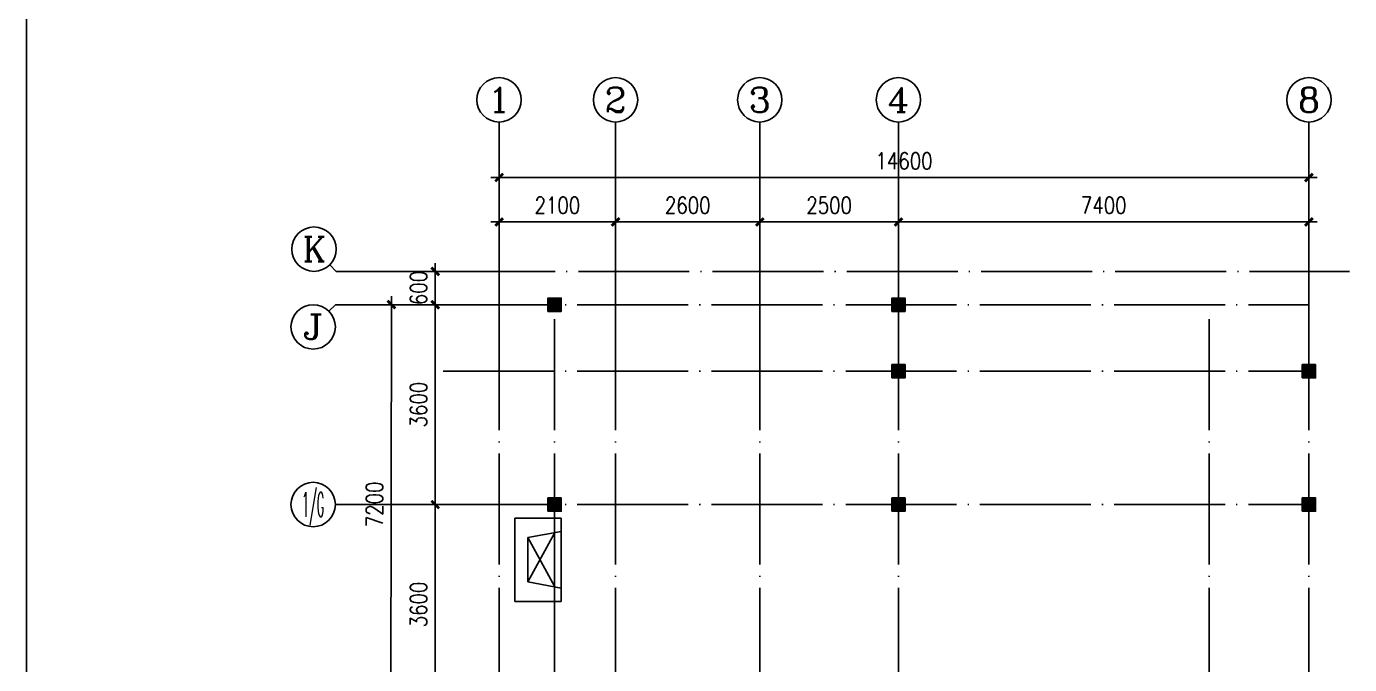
# Model space of a CAD drawing. Extents: x 68494 to 246694, y -171764 to -76879.
# Drawn here: x 68494 to 92347, y -120533 to -109041 of the extents above; entities that cross this region are included whole.
import ezdxf
from ezdxf.enums import TextEntityAlignment as Align

# ---------------------------------------------------------------- set-up
doc = ezdxf.new("R2010")
doc.units = 0
doc.header["$LTSCALE"] = 1000
doc.header["$MEASUREMENT"] = 0
doc.linetypes.add('DOTE', pattern=[2.42, 2, -0.2, 0.02, -0.2])
doc.layers.get('0').update_dxf_attribs({"linetype": 'CONTINUOUS'})
for name, color, linetype in [('AXIS', 3, 'CONTINUOUS'), ('AXIS_TEXT', 7, 'CONTINUOUS'), ('COLUMN', 7, 'CONTINUOUS'), ('DOTE', 1, 'DOTE'), ('SHEET', 1, 'CONTINUOUS'), ('STAIR', 2, 'CONTINUOUS'), ('WALL', 4, 'CONTINUOUS')]:
    doc.layers.add(name, color=color, linetype=linetype)
doc.styles.add('COMPLEX', font='COMPLEX')
doc.styles.add('DIM_FONT', font='SIMPLEX', dxfattribs={"width": 0.8})
doc.dimstyles.new('AXIS', dxfattribs={"dimtxt": 300, "dimasz": 1, "dimexe": 250, "dimexo": 300, "dimgap": 150, "dimtad": 1, "dimdec": 0, "dimzin": 0, "dimdsep": 46, "dimtxsty": 'DIM_FONT', "dimblk": '_DIMX', "dimblk1": 'DIMBK1', "dimblk2": 'DIMBK1', "dimcen": 1, "dimse1": 1, "dimse2": 1, "dimclrt": 7, "dimadec": 0, "dimazin": 0, "dimtfac": 1, "dimtdec": 0, "dimtix": 1, "dimtmove": 2, "dimatfit": 3, "dimldrblk": '_DIMX', "dimfxl": 1, "dimtvp": 1.5, "dimtolj": 1, "dimtzin": 0, "dimarcsym": 0})

# ---------------------------------------------------------------- blocks, each defined once
blk = doc.blocks.new('_DIMX')
blk.add_line((-150, 0), (150, 0))
at = {"const_width": 50}
blk.add_lwpolyline([(-70, -70), (70, 70)], dxfattribs=at)
blk = doc.blocks.new('*D300')
at = {"color": 0, "linetype": 'ByBlock', "transparency": 16777216}
blk.add_line((81714, -112562), (79116, -112562), dxfattribs=at)
at = {"color": 0, "linetype": 'ByBlock', "transparency": 16777216, "rotation": 180}
blk.add_blockref('_DIMX', (79115, -112562), dxfattribs=at)
at = {"color": 0, "linetype": 'ByBlock', "transparency": 16777216}
blk.add_blockref('_DIMX', (81715, -112562), dxfattribs=at)
at = {"color": 7, "linetype": 'ByBlock', "transparency": 16777216, "insert": (80415, -112262), "char_height": 300, "attachment_point": 5, "style": 'DIM_FONT'}
blk.add_mtext('\\A1;2600', dxfattribs=at)
blk = doc.blocks.new('DIMBK1')
at = {"color": 0}
blk.add_line((-1, 0), (1, 0), dxfattribs=at)
blk.add_circle((0, 0), 0.25, dxfattribs=at)
blk = doc.blocks.new('*D299')
at = {"color": 0, "linetype": 'ByBlock', "transparency": 16777216}
blk.add_line((84214, -112562), (81716, -112562), dxfattribs=at)
at = {"color": 0, "linetype": 'ByBlock', "transparency": 16777216, "rotation": 180}
blk.add_blockref('_DIMX', (81715, -112562), dxfattribs=at)
at = {"color": 0, "linetype": 'ByBlock', "transparency": 16777216}
blk.add_blockref('_DIMX', (84215, -112562), dxfattribs=at)
at = {"color": 7, "linetype": 'ByBlock', "transparency": 16777216, "insert": (82965, -112262), "char_height": 300, "attachment_point": 5, "style": 'DIM_FONT'}
blk.add_mtext('\\A1;2500', dxfattribs=at)
blk = doc.blocks.new('*D298')
at = {"color": 0, "linetype": 'ByBlock', "transparency": 16777216}
blk.add_line((91614, -112562), (84216, -112562), dxfattribs=at)
at = {"color": 0, "linetype": 'ByBlock', "transparency": 16777216, "rotation": 180}
blk.add_blockref('_DIMX', (84215, -112562), dxfattribs=at)
at = {"color": 0, "linetype": 'ByBlock', "transparency": 16777216}
blk.add_blockref('_DIMX', (91615, -112562), dxfattribs=at)
at = {"color": 7, "linetype": 'ByBlock', "transparency": 16777216, "insert": (87915, -112262), "char_height": 300, "attachment_point": 5, "style": 'DIM_FONT'}
blk.add_mtext('\\A1;7400', dxfattribs=at)
blk = doc.blocks.new('*D297')
at = {"color": 0, "linetype": 'ByBlock', "transparency": 16777216}
blk.add_line((91614, -111762), (77016, -111762), dxfattribs=at)
for p, rotation in [((77015, -111762), 179.9999999999995), ((91615, -111762), 359.9999999999996)]:
    blk.add_blockref('_DIMX', p, dxfattribs=dict(at, rotation=rotation))
at = {"color": 7, "linetype": 'ByBlock', "transparency": 16777216, "insert": (84315, -111462), "char_height": 300, "attachment_point": 5, "style": 'DIM_FONT'}
blk.add_mtext('\\A1;14600', dxfattribs=at)
blk = doc.blocks.new('*D296')
at = {"color": 0, "linetype": 'ByBlock', "transparency": 16777216}
blk.add_line((79114, -112562), (77016, -112562), dxfattribs=at)
at = {"color": 0, "linetype": 'ByBlock', "transparency": 16777216, "rotation": 180}
blk.add_blockref('_DIMX', (77015, -112562), dxfattribs=at)
at = {"color": 0, "linetype": 'ByBlock', "transparency": 16777216}
blk.add_blockref('_DIMX', (79115, -112562), dxfattribs=at)
at = {"color": 7, "linetype": 'ByBlock', "transparency": 16777216, "insert": (78065, -112262), "char_height": 300, "attachment_point": 5, "style": 'DIM_FONT'}
blk.add_mtext('\\A1;2100', dxfattribs=at)
blk = doc.blocks.new('_AXISO')
blk.add_circle((0, 0), 0.5)
at = {"layer": 'AXIS_TEXT', "style": 'COMPLEX', "width": 1.041667}
blk.add_attdef('A', text='', height=0.56, dxfattribs=at).set_placement((-0.25, -0.28), (0.25, -0.28), align=Align.FIT)
blk = doc.blocks.new('*D222')
at = {"color": 0, "linetype": 'ByBlock', "transparency": 16777216}
blk.add_line((75863, -117653), (75863, -121251), dxfattribs=at)
for p, rotation in [((75863, -117652), 90), ((75863, -121252), 270)]:
    blk.add_blockref('_DIMX', p, dxfattribs=dict(at, rotation=rotation))
at = {"color": 7, "linetype": 'ByBlock', "transparency": 16777216, "insert": (75563, -119452), "char_height": 300, "attachment_point": 5, "rotation": 90, "style": 'DIM_FONT'}
blk.add_mtext('\\A1;3600', dxfattribs=at)
blk = doc.blocks.new('*D221')
at = {"color": 0, "linetype": 'ByBlock', "transparency": 16777216}
for p, q in [((75863, -113451), (75863, -113450)), ((75863, -114052), (75863, -113452)), ((75863, -114053), (75863, -114054))]:
    blk.add_line(p, q, dxfattribs=at)
for p, rotation in [((75863, -113452), 270), ((75863, -114052), 90)]:
    blk.add_blockref('_DIMX', p, dxfattribs=dict(at, rotation=rotation))
at = {"color": 7, "linetype": 'ByBlock', "transparency": 16777216, "insert": (75563, -113752), "char_height": 300, "attachment_point": 5, "rotation": 90, "style": 'DIM_FONT'}
blk.add_mtext('\\A1;600', dxfattribs=at)
blk = doc.blocks.new('*D220')
at = {"color": 0, "linetype": 'ByBlock', "transparency": 16777216}
blk.add_line((75863, -114053), (75863, -117651), dxfattribs=at)
for p, rotation in [((75863, -114052), 90), ((75863, -117652), 270)]:
    blk.add_blockref('_DIMX', p, dxfattribs=dict(at, rotation=rotation))
at = {"color": 7, "linetype": 'ByBlock', "transparency": 16777216, "insert": (75563, -115852), "char_height": 300, "attachment_point": 5, "rotation": 90, "style": 'DIM_FONT'}
blk.add_mtext('\\A1;3600', dxfattribs=at)
blk = doc.blocks.new('_AXISO2')
blk.add_line((0.354, 0.146), (0.5, 0))
blk.add_circle((0, 0.5), 0.5)
at = {"layer": 'AXIS_TEXT', "style": 'COMPLEX', "width": 1.041667}
blk.add_attdef('A', text='', height=0.56, dxfattribs=at).set_placement((-0.25, 0.22), (0.25, 0.22), align=Align.FIT)
blk = doc.blocks.new('_AXISO1')
blk.add_line((0.354, -0.146), (0.5, 0))
blk.add_circle((0, -0.5), 0.5)
at = {"layer": 'AXIS_TEXT', "style": 'COMPLEX', "width": 1.041667}
blk.add_attdef('A', text='', height=0.56, dxfattribs=at).set_placement((-0.25, -0.78), (0.25, -0.78), align=Align.FIT)
blk = doc.blocks.new('*D219')
at = {"color": 0, "linetype": 'ByBlock', "transparency": 16777216}
blk.add_line((75074, -114050), (75063, -121248), dxfattribs=at)
for p, rotation in [((75074, -114049), 89.90933805760619), ((75063, -121249), 269.9093380576062)]:
    blk.add_blockref('_DIMX', p, dxfattribs=dict(at, rotation=rotation))
at = {"color": 7, "linetype": 'ByBlock', "transparency": 16777216, "insert": (74768, -117649), "char_height": 300, "attachment_point": 5, "rotation": 89.9093, "style": 'DIM_FONT'}
blk.add_mtext('\\A1;7200', dxfattribs=at)

msp = doc.modelspace()

# ---------------------------------------------------------------- hatches: boundary and pattern name
at = {"layer": 'COLUMN'}
for points in [[(77895.1, -114171.8), (78135.1, -114171.8), (78135.1, -113931.8), (77895.1, -113931.8)], [(84095.1, -114171.8), (84335.1, -114171.8), (84335.1, -113931.8), (84095.1, -113931.8)], [(84095.1, -115371.8), (84335.1, -115371.8), (84335.1, -115131.8), (84095.1, -115131.8)], [(91495.1, -115371.8), (91735.1, -115371.8), (91735.1, -115131.8), (91495.1, -115131.8)], [(77895.1, -117771.8), (78135.1, -117771.8), (78135.1, -117531.8), (77895.1, -117531.8)], [(84095.1, -117771.8), (84335.1, -117771.8), (84335.1, -117531.8), (84095.1, -117531.8)], [(91495.1, -117771.8), (91735.1, -117771.8), (91735.1, -117531.8), (91495.1, -117531.8)]]:
    msp.add_hatch(color=256, dxfattribs=at).paths.add_polyline_path(points)

# ---------------------------------------------------------------- linework, layer by layer
at = {"layer": 'AXIS'}
for p, q in [((77015.1, -110762), (77015.1, -114762)), ((79115.1, -110762), (79115.1, -114762)), ((81715.1, -110762), (81715.1, -114762)), ((84215.1, -110762), (84215.1, -114762)), ((91615.1, -110762), (91615.1, -114762)), ((91615.1, -110762), (91615.1, -114762)), ((74077.1, -113451.8), (76568.7, -113451.8)), ((74062.6, -114051.8), (76554.1, -114051.8)), ((74062.6, -117651.8), (76542.7, -117651.8))]:
    msp.add_line(p, q, dxfattribs=at)
at = {"layer": 'COLUMN'}
for p, q in [((77895.1, -114171.8), (78135.1, -113931.8)), ((84095.1, -114171.8), (84335.1, -113931.8)), ((84095.1, -115371.8), (84335.1, -115131.8)), ((91495.1, -115371.8), (91735.1, -115131.8)), ((77895.1, -117771.8), (78135.1, -117531.8)), ((84095.1, -117771.8), (84335.1, -117531.8)), ((91495.1, -117771.8), (91735.1, -117531.8))]:
    msp.add_line(p, q, dxfattribs=at)
for points in [[(77895.1, -114171.8), (78135.1, -114171.8), (78135.1, -113931.8), (77895.1, -113931.8)], [(84095.1, -114171.8), (84335.1, -114171.8), (84335.1, -113931.8), (84095.1, -113931.8)], [(84095.1, -115371.8), (84335.1, -115371.8), (84335.1, -115131.8), (84095.1, -115131.8)], [(91495.1, -115371.8), (91735.1, -115371.8), (91735.1, -115131.8), (91495.1, -115131.8)], [(77895.1, -117771.8), (78135.1, -117771.8), (78135.1, -117531.8), (77895.1, -117531.8)], [(84095.1, -117771.8), (84335.1, -117771.8), (84335.1, -117531.8), (84095.1, -117531.8)], [(91495.1, -117771.8), (91735.1, -117771.8), (91735.1, -117531.8), (91495.1, -117531.8)]]:
    msp.add_lwpolyline(points, close=True, dxfattribs=at)
at = {"layer": 'DOTE'}
for p, q in [((76023.9, -113451.8), (92346.8, -113451.8)), ((76003.7, -114051.8), (91615.1, -114051.8)), ((77015.1, -114313.5), (77015.1, -133938.4)), ((78015.1, -114313.5), (78015.1, -133938.4)), ((79115.1, -114313.5), (79115.1, -133938.4)), ((81715.1, -114313.5), (81715.1, -133938.4)), ((84215.1, -114313.5), (84215.1, -133938.4)), ((89815.1, -114313.5), (89815.1, -133938.4)), ((91615.1, -114313.5), (91615.1, -133938.4)), ((76003.7, -115251.8), (91615.1, -115251.8)), ((76003.7, -117651.8), (91615.1, -117651.8))]:
    msp.add_line(p, q, dxfattribs=at)
at = {"layer": 'SHEET', "color": 11}
msp.add_line((68493.6, -107538), (68493.6, -149538), dxfattribs=at)
at = {"layer": 'STAIR'}
for p, q in [((78015.3, -118167.4), (77535.3, -119044.5)), ((77535.3, -118246), (78015.3, -119123.1))]:
    msp.add_line(p, q, dxfattribs=at)
at = {"layer": 'WALL'}
for p, q in [((78135.3, -117895.3), (77295.3, -117895.3)), ((77295.3, -117895.3), (77295.3, -119395.3)), ((78135.3, -117895.3), (78135.3, -119395.3)), ((78135.3, -119395.3), (78135.3, -117895.3)), ((78135.3, -117925.3), (78135.3, -119245.3)), ((78135.3, -118135.3), (77535.3, -118246)), ((77535.3, -118246), (77535.3, -119044.5)), ((78015.3, -118167.4), (78015.3, -119123.1)), ((78135.3, -119155.3), (77535.3, -119044.5)), ((78135.3, -119395.3), (77295.3, -119395.3))]:
    msp.add_line(p, q, dxfattribs=at)

# ---------------------------------------------------------------- block references
at = {"layer": 'AXIS'}
ref = msp.add_blockref('_AXISO', (77013.5, -110362), dxfattribs=dict(at, xscale=800, yscale=800, zscale=800))
ref.add_attrib('A', '1', dxfattribs={"layer": 'AXIS_TEXT', "height": 448, "style": 'COMPLEX', "width": 2.083333}).set_placement((76813.5, -110586), (77213.5, -110586), align=Align.FIT)
ref = msp.add_blockref('_AXISO', (79113.5, -110362), dxfattribs=dict(at, xscale=800, yscale=800, zscale=800))
ref.add_attrib('A', '2', dxfattribs={"layer": 'AXIS_TEXT', "height": 448, "style": 'COMPLEX', "width": 1.339286}).set_placement((78913.5, -110586), (79313.5, -110586), align=Align.FIT)
ref = msp.add_blockref('_AXISO', (81713.5, -110362), dxfattribs=dict(at, xscale=800, yscale=800, zscale=800))
ref.add_attrib('A', '3', dxfattribs={"layer": 'AXIS_TEXT', "height": 448, "style": 'COMPLEX', "width": 1.339286}).set_placement((81513.5, -110586), (81913.5, -110586), align=Align.FIT)
ref = msp.add_blockref('_AXISO', (84213.5, -110362), dxfattribs=dict(at, xscale=800, yscale=800, zscale=800))
ref.add_attrib('A', '4', dxfattribs={"layer": 'AXIS_TEXT', "height": 448, "style": 'COMPLEX', "width": 1.171875}).set_placement((84013.5, -110586), (84413.5, -110586), align=Align.FIT)
ref = msp.add_blockref('_AXISO', (91615.1, -110362), dxfattribs=dict(at, xscale=800, yscale=800, zscale=800))
ref.add_attrib('A', '8', dxfattribs={"layer": 'AXIS_TEXT', "height": 448, "style": 'COMPLEX', "width": 1.339286}).set_placement((91415.1, -110586), (91815.1, -110586), align=Align.FIT)
ref = msp.add_blockref('_AXISO2', (73677.1, -113451.8), dxfattribs=dict(at, xscale=800, yscale=800, zscale=800))
ref.add_attrib('A', 'K', dxfattribs={"layer": 'AXIS_TEXT', "height": 448, "style": 'COMPLEX', "width": 0.986842}).set_placement((73477.1, -113275.8), (73877.1, -113275.8), align=Align.FIT)
ref = msp.add_blockref('_AXISO1', (73662.6, -114051.8), dxfattribs=dict(at, xscale=800, yscale=800, zscale=800))
ref.add_attrib('A', 'J', dxfattribs={"layer": 'AXIS_TEXT', "height": 448, "style": 'COMPLEX', "width": 1.704545}).set_placement((73462.6, -114675.8), (73862.6, -114675.8), align=Align.FIT)
ref = msp.add_blockref('_AXISO', (73662.6, -117651.8), dxfattribs=dict(at, xscale=800, yscale=800, zscale=800))
ref.add_attrib('A', '1/G', dxfattribs={"layer": 'AXIS_TEXT', "height": 448, "style": 'COMPLEX', "width": 0.340909}).set_placement((73462.6, -117875.8), (73862.6, -117875.8), align=Align.FIT)

# ---------------------------------------------------------------- dimensions: what is measured, and where the dimension line sits
for p1, p2, distance, picture, middle in [((91615.1, -114762), (77015.1, -114762), -3000, '*D297', (84315.1, -111462)), ((76554.1, -114051.8), (76542.7, -121251.8), -1480.1, '*D219', (74768.3, -117649))]:
    dim = msp.add_aligned_dim(p1=p1, p2=p2, distance=distance, dimstyle='AXIS', dxfattribs=at)
    dim.commit()
    dim.dimension.update_dxf_attribs({"geometry": picture, "text_midpoint": middle})
for base, p1, p2, picture, middle in [((77015.1, -112562), (79115.1, -114762), (77015.1, -114762), '*D296', (78065.1, -112262)), ((79115.1, -112562), (81715.1, -114762), (79115.1, -114762), '*D300', (80415.1, -112262)), ((81715.1, -112562), (84215.1, -114762), (81715.1, -114762), '*D299', (82965.1, -112262)), ((84215.1, -112562), (91615.1, -114762), (84215.1, -114762), '*D298', (87915.1, -112262))]:
    dim = msp.add_linear_dim(base=base, p1=p1, p2=p2, dimstyle='AXIS', dxfattribs=at)
    dim.commit()
    dim.dimension.update_dxf_attribs({"geometry": picture, "text_midpoint": middle})
for base, p1, p2, picture, middle in [((75862.571, -113452.2792), (76862.3416, -114051.7894), (76862.3416, -113452.2792), '*D221', (75562.571, -113752.0343)), ((75862.6, -117651.8), (76554.1, -114051.8), (76568.7, -117651.8), '*D220', (75562.6, -115851.8)), ((75862.6, -121251.8), (76554.1, -117651.8), (76568.7, -121251.8), '*D222', (75562.6, -119451.8))]:
    dim = msp.add_linear_dim(base=base, p1=p1, p2=p2, angle=90, dimstyle='AXIS', dxfattribs=at)
    dim.commit()
    dim.dimension.update_dxf_attribs({"geometry": picture, "text_midpoint": middle})

doc.saveas('drawing.dxf')
